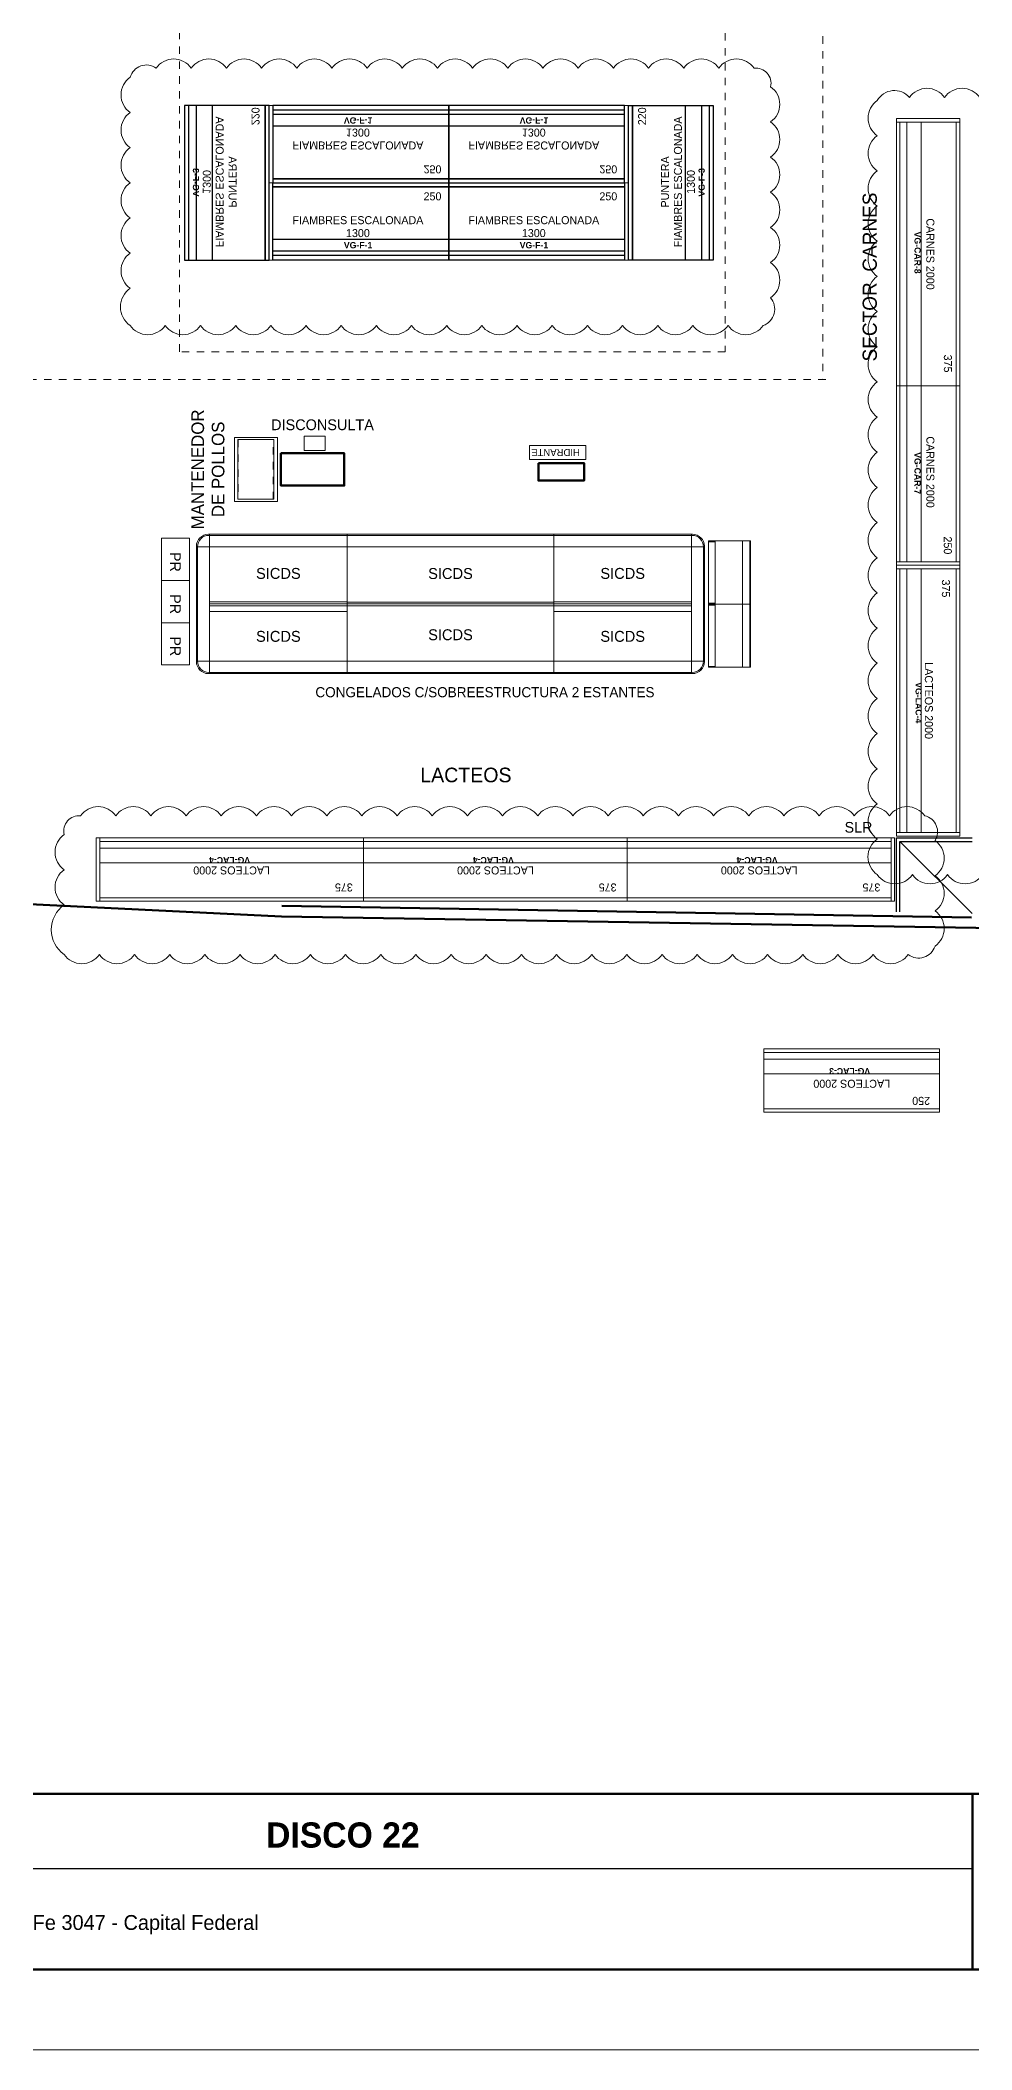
# Model space of a CAD drawing. Header units: metres. Extents: x -5.5 to 74.5, y -93.9 to -36.5.
# Drawn here: x 40.22 to 53.46, y -93.94 to -65.37 of the extents above; entities that cross this region are included whole.
import ezdxf

# ---------------------------------------------------------------- set-up
doc = ezdxf.new("R2010")
doc.units = ezdxf.units.M
doc.header["$LTSCALE"] = 0.508
doc.linetypes.add('HIDDEN', pattern=[0.375, 0.25, -0.125])
doc.linetypes.add('STYLE_01', pattern=[0.416641, 0.208282, -0.208359])
for name, color, linetype in [('A-EQPM-GOND-TXT', 50, 'Continuous'), ('A-EQPM-VEGET', 111, 'Continuous'), ('EQUIP. NUEVO', 7, 'Continuous'), ('EQUIPAMIENTO', 7, 'Continuous'), ('ESTRUCTURA', 7, 'Continuous'), ('lineales', 1, 'Continuous'), ('Mover', 30, 'Continuous'), ('MUROS', 7, 'Continuous'), ('Nuevo-1', 160, 'Continuous'), ('ROTULO', 7, 'Continuous'), ('TEXTO', 7, 'Continuous'), ('VARIOS', 7, 'Continuous'), ('zz-codigo heladeras', 7, 'Continuous'), ('zz-heladeras altas', 82, 'Continuous'), ('zz-heladeras bajas', 160, 'Continuous')]:
    doc.layers.add(name, color=color, linetype=linetype)
doc.styles.add('Arial (bold)', font='ARIALBD.TTF')
doc.styles.add('Futura', font='')
doc.styles.add('Futura (bold)', font='')
doc.styles.add('Geneva', font='')
doc.styles.get('Futura').set_extended_font_data('Futura')
doc.styles.get('Futura (bold)').set_extended_font_data('Futura', bold=True)
doc.styles.get('Geneva').set_extended_font_data('Geneva')

# ---------------------------------------------------------------- blocks, each defined once
blk = doc.blocks.new('Group-147')
at = {"color": 0, "linetype": 'Continuous', "lineweight": 9}
for p, q in [((12.878888, -6.551472), (12.973688, -6.551472)), ((13.464288, -7.437382), (13.464288, -6.537382)), ((12.973688, -7.423292), (12.878888, -7.423292))]:
    blk.add_line(p, q, dxfattribs=at)
at = {"color": 0, "linetype": 'Continuous', "lineweight": 5}
blk.add_lwpolyline([(12.878888, -6.537382), (13.476288, -6.537382), (13.476288, -7.437382), (12.878888, -7.437382)], close=True, dxfattribs=at)
at = {"color": 0, "linetype": 'Continuous', "lineweight": 20}
for points in [[(12.973688, -7.437382), (12.973688, -6.537382), (12.878888, -6.537382), (12.878888, -7.437382)], [(12.973688, -6.537382), (13.358088, -6.537382), (13.358088, -7.437382), (12.973688, -7.437382)], [(13.358088, -6.537382), (13.476288, -6.537382), (13.476288, -7.437382), (13.358088, -7.437382)]]:
    blk.add_lwpolyline(points, close=True, dxfattribs=at)
blk = doc.blocks.new('Group-148')
at = {"color": 0, "linetype": 'Continuous', "lineweight": 9}
for p, q in [((12.878888, -5.651472), (12.973688, -5.651472)), ((13.464288, -6.537382), (13.464288, -5.637382)), ((12.973688, -6.523292), (12.878888, -6.523292))]:
    blk.add_line(p, q, dxfattribs=at)
at = {"color": 0, "linetype": 'Continuous', "lineweight": 5}
blk.add_lwpolyline([(12.878888, -5.637382), (13.476288, -5.637382), (13.476288, -6.537382), (12.878888, -6.537382)], close=True, dxfattribs=at)
at = {"color": 0, "linetype": 'Continuous', "lineweight": 20}
for points in [[(12.973688, -6.537382), (12.973688, -5.637382), (12.878888, -5.637382), (12.878888, -6.537382)], [(12.973688, -5.637382), (13.358088, -5.637382), (13.358088, -6.537382), (12.973688, -6.537382)], [(13.358088, -5.637382), (13.476288, -5.637382), (13.476288, -6.537382), (13.358088, -6.537382)]]:
    blk.add_lwpolyline(points, close=True, dxfattribs=at)
blk = doc.blocks.new('Group-153')
at = {"color": 0, "linetype": 'Continuous', "lineweight": 9}
for points in [[(6.137987, -5.078382), (6.747987, -5.078382), (6.747987, -4.168382), (6.137987, -4.168382)], [(6.187987, -5.048482), (6.697987, -5.048482), (6.697987, -4.198282), (6.187987, -4.198282)]]:
    blk.add_lwpolyline(points, close=True, dxfattribs=at)
at = {"color": 0, "linetype": 'STYLE_01', "lineweight": 9}
blk.add_lwpolyline([(6.190987, -5.046382), (6.687987, -5.046382), (6.687987, -4.200082), (6.190987, -4.200082)], close=True, dxfattribs=at)
blk = doc.blocks.new('Group-154')
at = {"color": 0, "linetype": 'Continuous', "lineweight": 5}
blk.add_lwpolyline([(-0.3, 0.2), (0.3, 0.2), (0.3, -0.2), (-0.3, -0.2)], close=True, dxfattribs=at)
at = {"color": 0, "insert": (-0.105, 0.075), "char_height": 0.1516, "attachment_point": 1, "line_spacing_factor": 0.96736, "style": 'Futura'}
blk.add_mtext('PR', dxfattribs=at)
blk = doc.blocks.new('PodioRojo')
at = {"color": 0}
blk.add_blockref('Group-154', (0, 0), dxfattribs=at)
blk = doc.blocks.new('Hidrante')
at = {"color": 0, "linetype": 'Continuous', "lineweight": 9}
blk.add_lwpolyline([(-0.4, 0.1), (0.4, 0.1), (0.4, -0.1), (-0.4, -0.1)], close=True, dxfattribs=at)
at = {"color": 0, "insert": (-0.317, 0.05), "char_height": 0.1011, "attachment_point": 1, "line_spacing_factor": 0.96736, "style": 'Futura'}
blk.add_mtext('HIDRANTE', dxfattribs=at)
blk = doc.blocks.new('Group-208')
at = {"color": 0, "linetype": 'STYLE_01', "lineweight": 5}
for p, q in [((5.354987, -2.949882), (5.354987, 1.790118)), ((5.354987, 1.790118), (13.114987, 1.790118)), ((13.114987, 1.790118), (13.114987, -2.949882)), ((13.114987, -2.949882), (5.354987, -2.949882))]:
    blk.add_line(p, q, dxfattribs=at)
blk = doc.blocks.new('Group-268')
at = {"color": 0, "linetype": 'Continuous', "lineweight": 20}
blk.add_lwpolyline([(2.937, -0.99), (0, -0.99), (0, -1.965), (2.937, -1.965)], close=True, dxfattribs=at)
blk = doc.blocks.new('Group-269')
at = {"color": 0, "linetype": 'Continuous', "lineweight": 20}
blk.add_lwpolyline([(2.937, -0.99), (0, -0.99), (0, -0.015), (2.937, -0.015)], close=True, dxfattribs=at)
blk = doc.blocks.new('SICDS 3m')
at = {"color": 0, "linetype": 'Continuous', "lineweight": 9}
for p, q in [((2.937, 0), (0, 0)), ((2.937, -1.98), (0, -1.98))]:
    blk.add_line(p, q, dxfattribs=at)
at = {"color": 0, "linetype": 'Continuous', "lineweight": 5}
blk.add_lwpolyline([(0, 0), (2.937, 0), (2.937, -1.98), (0, -1.98)], close=True, dxfattribs=at)
at = {"color": 0, "linetype": 'Continuous', "lineweight": 20}
for points in [[(2.937, -0.963), (0, -0.963), (0, -0.177), (2.937, -0.177)], [(2.937, -1.018), (0, -1.018), (0, -1.803), (2.937, -1.803)]]:
    blk.add_lwpolyline(points, close=True, dxfattribs=at)
at = {"color": 0}
for name in ['Group-269', 'Group-268']:
    blk.add_blockref(name, (0, 0), dxfattribs=at)
at = {"color": 0, "char_height": 0.1554, "attachment_point": 2, "line_spacing_factor": 0.96736, "style": 'Geneva'}
for insert in [(1.468, -0.48), (1.468, -1.35)]:
    blk.add_mtext('SICDS', dxfattribs=dict(at, insert=insert))
blk = doc.blocks.new('Group-270')
at = {"color": 0, "linetype": 'Continuous', "lineweight": 9}
for p, q in [((0.016, 0.015), (0, 0.015)), ((0.186, -1.795), (0.186, -0.155)), ((0.016, -1.965), (0, -1.965))]:
    blk.add_line(p, q, dxfattribs=at)
at = {"color": 0, "linetype": 'Continuous', "lineweight": 20}
for p, q in [((0.009, 0), (0, 0)), ((0.009, -1.95), (0, -1.95))]:
    blk.add_line(p, q, dxfattribs=at)
blk.add_lwpolyline([(0, -0.162), (0.171, -0.162), (0.171, -1.788), (0, -1.788)], close=True, dxfattribs=at)
for centre, start, end in [((0.009, -0.162), 0, 90), ((0.009, -1.788), 270, 0)]:
    blk.add_arc(centre, 0.162, start, end, dxfattribs=at)
at = {"color": 0, "linetype": 'Continuous', "lineweight": 9}
for centre, start, end in [((0.016, -0.155), 0, 90), ((0.016, -1.795), 270, 0)]:
    blk.add_arc(centre, 0.17, start, end, dxfattribs=at)
blk = doc.blocks.new('LATERAL DER CICDS')
at = {"color": 0}
blk.add_blockref('Group-270', (0, 0), dxfattribs=at)
blk = doc.blocks.new('Group-271')
at = {"color": 0, "linetype": 'Continuous', "lineweight": 9}
for p, q in [((-0.016, 0.015), (0, 0.015)), ((-0.186, -1.795), (-0.186, -0.155)), ((-0.016, -1.965), (0, -1.965))]:
    blk.add_line(p, q, dxfattribs=at)
at = {"color": 0, "linetype": 'Continuous', "lineweight": 20}
for p, q in [((-0.009, 0), (0, 0)), ((-0.009, -1.95), (0, -1.95))]:
    blk.add_line(p, q, dxfattribs=at)
blk.add_lwpolyline([(0, -0.162), (-0.171, -0.162), (-0.171, -1.788), (0, -1.788)], close=True, dxfattribs=at)
at = {"color": 0, "linetype": 'Continuous', "lineweight": 9}
for centre, start, end in [((-0.016, -0.155), 90, 180), ((-0.016, -1.795), 180, 270)]:
    blk.add_arc(centre, 0.17, start, end, dxfattribs=at)
at = {"color": 0, "linetype": 'Continuous', "lineweight": 20}
for centre, start, end in [((-0.009, -0.162), 90, 180), ((-0.009, -1.788), 180, 270)]:
    blk.add_arc(centre, 0.162, start, end, dxfattribs=at)
blk = doc.blocks.new('LATERAL IZQ CICDS')
at = {"color": 0}
blk.add_blockref('Group-271', (0, 0), dxfattribs=at)
blk = doc.blocks.new('Group-272')
at = {"color": 0, "linetype": 'Continuous', "lineweight": 20}
blk.add_lwpolyline([(1.958, -1.095), (0, -1.095), (0, -0.015), (1.958, -0.015)], close=True, dxfattribs=at)
blk = doc.blocks.new('Group-273')
at = {"color": 0, "linetype": 'Continuous', "lineweight": 20}
blk.add_lwpolyline([(1.958, -1.965), (0, -1.965), (0, -1.017), (1.958, -1.017)], close=True, dxfattribs=at)
blk = doc.blocks.new('Group-274')
at = {"color": 0, "linetype": 'Continuous', "lineweight": 20}
blk.add_lwpolyline([(1.958, -1.965), (0, -1.965), (0, -1.803), (1.958, -1.803)], close=True, dxfattribs=at)
blk = doc.blocks.new('SICDS 2m')
at = {"color": 0, "linetype": 'Continuous', "lineweight": 9}
for p, q in [((1.958, 0), (0, 0)), ((1.958, -0.99), (0, -0.99)), ((1.958, -1.98), (0, -1.98))]:
    blk.add_line(p, q, dxfattribs=at)
at = {"color": 0, "linetype": 'Continuous', "lineweight": 5}
blk.add_lwpolyline([(0, 0), (1.958, 0), (1.958, -1.98), (0, -1.98)], close=True, dxfattribs=at)
at = {"color": 0, "linetype": 'Continuous', "lineweight": 20}
for points in [[(1.958, -0.962), (0, -0.962), (0, -0.177), (1.958, -0.177)], [(1.958, -1.803), (0, -1.803), (0, -1.017), (1.958, -1.017)]]:
    blk.add_lwpolyline(points, close=True, dxfattribs=at)
at = {"color": 0}
for name in ['Group-272', 'Group-273', 'Group-274']:
    blk.add_blockref(name, (0, 0), dxfattribs=at)
at = {"color": 0, "char_height": 0.1554, "attachment_point": 2, "line_spacing_factor": 0.96736, "style": 'Geneva'}
for insert in [(0.979, -0.478), (0.979, -1.373)]:
    blk.add_mtext('SICDS', dxfattribs=dict(at, insert=insert))
blk = doc.blocks.new('Group-293')
at = {"color": 0}
for name, p in [('LATERAL IZQ CICDS', (5.782987, -5.561382)), ('SICDS 2m', (5.782987, -5.546382)), ('SICDS 3m', (7.740987, -5.546382)), ('SICDS 2m', (10.677987, -5.546382)), ('LATERAL DER CICDS', (12.633987, -5.561382))]:
    blk.add_blockref(name, p, dxfattribs=at)
blk = doc.blocks.new('VG-CAR-7')
at = {"layer": 'zz-heladeras altas', "lineweight": 0}
for p, q in [((0, 0), (2.5, 0)), ((2.5, 0), (2.5, -0.867)), ((2.5, -0.548), (0, -0.548)), ((2.5, -0.753), (0, -0.753)), ((2.5, -0.85), (0, -0.85)), ((2.5, -0.754), (2.5, -0.872)), ((2.48, -0.9), (0.075, -0.9))]:
    blk.add_line(p, q, dxfattribs=at)
for points in [[(0, 0), (2.5, 0), (2.5, -0.9), (0, -0.9)], [(2.5, 0), (2.5, -0.05), (0, -0.05), (0, 0)]]:
    blk.add_lwpolyline(points, close=True, dxfattribs=at)
at = {"layer": 'A-EQPM-GOND-TXT', "linetype": 'Continuous', "lineweight": 0, "line_spacing_factor": 0.967741, "style": 'Futura'}
for s, insert, char_height, width, attachment_point in [('250', (2.395, -0.112), 0.1138, 0.4299, 3), ('CARNES 2000', (1.225, -0.418), 0.11379, 2.41434, 5)]:
    blk.add_mtext(s, dxfattribs=dict(at, insert=insert, char_height=char_height, width=width, attachment_point=attachment_point))
at = {"layer": 'zz-codigo heladeras', "color": 7, "insert": (0.943, -0.644), "char_height": 0.0884, "attachment_point": 7, "line_spacing_factor": 0.992596, "style": 'Arial (bold)'}
blk.add_mtext('VG-CAR-7', dxfattribs=at)
blk = doc.blocks.new('VG-CAR-8')
at = {"layer": 'A-EQPM-VEGET', "lineweight": 0}
blk.add_line((3.75, -0.754), (3.75, -0.872), dxfattribs=at)
at = {"layer": 'zz-heladeras altas', "lineweight": 0}
for p, q in [((0, 0), (3.75, 0)), ((3.75, -0.9), (3.75, 0)), ((3.75, -0.548), (0, -0.548)), ((3.75, -0.753), (0, -0.753)), ((3.75, -0.85), (0, -0.85)), ((0, -0.9), (3.75, -0.9)), ((3.75, -0.9), (0, -0.9)), ((3.73, -0.9), (0.075, -0.9))]:
    blk.add_line(p, q, dxfattribs=at)
for points in [[(0, 0), (3.75, 0), (3.75, -0.9), (0, -0.9)], [(3.75, 0), (3.75, -0.05), (0, -0.05), (0, 0)]]:
    blk.add_lwpolyline(points, close=True, dxfattribs=at)
at = {"layer": 'A-EQPM-GOND-TXT', "linetype": 'Continuous', "lineweight": 0, "line_spacing_factor": 0.967741, "style": 'Futura'}
for s, insert, char_height, width, attachment_point in [('375', (3.559, -0.111), 0.1138, 0.4299, 3), ('CARNES 2000', (1.875, -0.418), 0.11379, 2.41434, 5)]:
    blk.add_mtext(s, dxfattribs=dict(at, insert=insert, char_height=char_height, width=width, attachment_point=attachment_point))
at = {"layer": 'zz-codigo heladeras', "color": 7, "insert": (1.557, -0.644), "char_height": 0.0884, "attachment_point": 7, "line_spacing_factor": 0.992596, "style": 'Arial (bold)'}
blk.add_mtext('VG-CAR-8', dxfattribs=at)
blk = doc.blocks.new('VG-LAC-3')
at = {"layer": 'zz-heladeras altas', "lineweight": 0}
for p, q in [((2.5, 0), (2.5, -0.867)), ((2.5, -0.548), (0, -0.548)), ((2.5, -0.753), (0, -0.753)), ((2.5, -0.85), (0, -0.85)), ((2.5, -0.754), (2.5, -0.872)), ((2.48, -0.9), (0.075, -0.9))]:
    blk.add_line(p, q, dxfattribs=at)
for points in [[(0, 0), (2.5, 0), (2.5, -0.9), (0, -0.9)], [(2.5, 0), (2.5, -0.05), (0, -0.05), (0, 0)]]:
    blk.add_lwpolyline(points, close=True, dxfattribs=at)
at = {"layer": 'A-EQPM-GOND-TXT', "linetype": 'Continuous', "lineweight": 0, "line_spacing_factor": 0.967741, "style": 'Futura'}
for s, insert, char_height, width, attachment_point in [('250', (0.39, -0.105), 0.1138, 0.4299, 3), ('LACTEOS 2000', (1.25, -0.406), 0.11379, 2.41434, 5)]:
    blk.add_mtext(s, dxfattribs=dict(at, insert=insert, char_height=char_height, width=width, attachment_point=attachment_point))
at = {"layer": 'zz-codigo heladeras', "color": 7, "insert": (0.988, -0.629), "char_height": 0.0884, "attachment_point": 7, "line_spacing_factor": 0.992596, "style": 'Arial (bold)'}
blk.add_mtext('VG-LAC-3', dxfattribs=at)
blk = doc.blocks.new('VG-LAC-4')
at = {"layer": 'A-EQPM-VEGET', "lineweight": 0}
for p, q in [((3.75, 0), (3.75, -0.867)), ((3.75, -0.754), (3.75, -0.872))]:
    blk.add_line(p, q, dxfattribs=at)
at = {"layer": 'zz-heladeras altas', "lineweight": 0}
for p, q in [((3.75, 0), (0, 0)), ((3.72, 0), (0.029, 0)), ((3.75, -0.9), (3.75, 0)), ((3.75, -0.548), (0, -0.548)), ((3.75, -0.753), (0, -0.753)), ((3.75, -0.85), (0, -0.85)), ((0, -0.9), (3.75, -0.9)), ((3.75, -0.9), (0, -0.9)), ((3.73, -0.9), (0.075, -0.9))]:
    blk.add_line(p, q, dxfattribs=at)
for points in [[(0, 0), (3.75, 0), (3.75, -0.9), (0, -0.9)], [(3.75, 0), (3.75, -0.05), (0, -0.05), (0, 0)]]:
    blk.add_lwpolyline(points, close=True, dxfattribs=at)
at = {"layer": 'A-EQPM-GOND-TXT', "linetype": 'Continuous', "lineweight": 0, "line_spacing_factor": 0.967741, "style": 'Futura'}
for s, insert, char_height, width, attachment_point in [('375', (0.407, -0.139), 0.1138, 0.4299, 3), ('LACTEOS 2000', (1.875, -0.439), 0.11379, 2.41434, 5)]:
    blk.add_mtext(s, dxfattribs=dict(at, insert=insert, char_height=char_height, width=width, attachment_point=attachment_point))
at = {"layer": 'zz-codigo heladeras', "color": 7, "insert": (1.613, -0.629), "char_height": 0.0884, "attachment_point": 7, "line_spacing_factor": 0.992596, "style": 'Arial (bold)'}
blk.add_mtext('VG-LAC-4', dxfattribs=at)
blk = doc.blocks.new('VG-F-1')
at = {"layer": 'zz-heladeras bajas'}
for p, q in [((2.5, -0.806), (-0.001, -0.806)), ((2.5, -0.97), (-0.001, -0.97)), ((2.5, -1.035), (-0.001, -1.035))]:
    blk.add_line(p, q, dxfattribs=at)
for points in [[(2.5, 0), (2.5, -0.056), (0, -0.056), (0, 0)], [(2.5, -0.056), (2.5, -1.1), (0, -1.1), (0, -0.056)]]:
    blk.add_lwpolyline(points, close=True, dxfattribs=at)
at = {"layer": 'A-EQPM-GOND-TXT', "linetype": 'Continuous', "lineweight": 0, "line_spacing_factor": 0.967741, "style": 'Futura'}
for s, insert, char_height, width, attachment_point in [('250', (2.395, -0.135), 0.1138, 0.4299, 3), ('FIAMBRES ESCALONADA\\P1300', (1.208, -0.474), 0.11379, 2.41434, 2)]:
    blk.add_mtext(s, dxfattribs=dict(at, insert=insert, char_height=char_height, width=width, attachment_point=attachment_point))
at = {"layer": 'zz-codigo heladeras', "color": 7, "insert": (1.008, -0.932), "char_height": 0.0884, "attachment_point": 7, "line_spacing_factor": 0.992596, "style": 'Arial (bold)'}
blk.add_mtext('VG-F-1', dxfattribs=at)
blk = doc.blocks.new('VG-F-3')
at = {"layer": 'zz-heladeras bajas'}
for p, q in [((2.2, -0.806), (-0.001, -0.806)), ((2.2, -1.035), (-0.001, -1.035)), ((2.2, -1.144), (-0.001, -1.144))]:
    blk.add_line(p, q, dxfattribs=at)
for points in [[(2.2, 0), (2.2, -0.056), (0, -0.056), (0, 0)], [(2.2, -0.056), (2.2, -1.2), (0, -1.2), (0, -0.056)]]:
    blk.add_lwpolyline(points, close=True, dxfattribs=at)
at = {"layer": 'A-EQPM-GOND-TXT', "linetype": 'Continuous', "lineweight": 0, "line_spacing_factor": 0.967741, "style": 'Futura'}
for s, insert, char_height, width, attachment_point in [('220', (2.173, -0.135), 0.1138, 0.4299, 3), ('{\\fFutura|b0|i0|c0|p32;PUNTERA\\P}FIAMBRES ESCALONADA\\P{\\fFutura|b0|i0|c0|p32;1300}', (1.113, -0.461), 0.11379, 2.41434, 2)]:
    blk.add_mtext(s, dxfattribs=dict(at, insert=insert, char_height=char_height, width=width, attachment_point=attachment_point))
at = {"layer": 'zz-codigo heladeras', "color": 7, "insert": (0.904, -1.084), "char_height": 0.0884, "attachment_point": 7, "line_spacing_factor": 0.992596, "style": 'Arial (bold)'}
blk.add_mtext('VG-F-3', dxfattribs=at)

msp = doc.modelspace()

# ---------------------------------------------------------------- linework, layer by layer
at = {"layer": 'EQUIPAMIENTO', "linetype": 'Continuous', "lineweight": 20}
msp.add_lwpolyline([(43.97, -71), (44.27, -71), (44.27, -71.2), (43.97, -71.2)], close=True, dxfattribs=at)
at = {"layer": 'ESTRUCTURA', "linetype": 'Continuous', "lineweight": 50}
for points in [[(43.639, -71.24), (44.539, -71.24), (44.539, -71.7), (43.639, -71.7)], [(47.299, -71.38), (47.949, -71.38), (47.949, -71.63), (47.299, -71.63)]]:
    msp.add_lwpolyline(points, close=True, dxfattribs=at)
at = {"layer": 'lineales', "color": 22, "linetype": 'Continuous', "lineweight": 0, "true_color": 0xd12b15, "flags": 128}
for points in [[(41.496, -69.425, 0.520567), (41.996, -69.425, 0.520567), (42.496, -69.425, 0.520567), (42.996, -69.425, 0.520567), (43.496, -69.425, 0.520567), (43.996, -69.425, 0.520567), (44.496, -69.425, 0.520567), (44.996, -69.425, 0.520567), (45.496, -69.425, 0.520567), (45.996, -69.425, 0.520567), (46.496, -69.425, 0.520567), (46.996, -69.425, 0.520567), (47.496, -69.425, 0.520567), (47.996, -69.425, 0.520567), (48.496, -69.425, 0.520567), (48.996, -69.425, 0.520567), (49.496, -69.425, 0.520567), (49.996, -69.425, 0.520567), (50.496, -69.425, 0.520567), (50.601, -69.03, 0.520567), (50.601, -68.53, 0.520567), (50.601, -68.03, 0.520567), (50.601, -67.53, 0.520567), (50.601, -67.03, 0.520567), (50.601, -66.53, 0.520567), (50.601, -66.03, 0.520567), (50.365, -65.765, 0.520567), (49.865, -65.765, 0.520567), (49.365, -65.765, 0.520567), (48.865, -65.765, 0.520567), (48.365, -65.765, 0.520567), (47.865, -65.765, 0.520567), (47.365, -65.765, 0.520567), (46.865, -65.765, 0.520567), (46.365, -65.765, 0.520567), (45.865, -65.765, 0.520567), (45.365, -65.765, 0.520567), (44.865, -65.765, 0.520567), (44.365, -65.765, 0.520567), (43.865, -65.765, 0.520567), (43.365, -65.765, 0.520567), (42.865, -65.765, 0.520567), (42.365, -65.765, 0.520567), (41.865, -65.765, 0.520567), (41.496, -65.896, 0.520567), (41.496, -66.396, 0.520567), (41.496, -66.896, 0.520567), (41.496, -67.396, 0.520567), (41.496, -67.896, 0.520567), (41.496, -68.396, 0.520567), (41.496, -68.896, 0.520567)], [(40.558, -78.368, 0.520567), (41.058, -78.368, 0.520567), (41.558, -78.368, 0.520567), (42.058, -78.368, 0.520567), (42.558, -78.368, 0.520567), (43.058, -78.368, 0.520567), (43.558, -78.368, 0.520567), (44.058, -78.368, 0.520567), (44.558, -78.368, 0.520567), (45.058, -78.368, 0.520567), (45.558, -78.368, 0.520567), (46.058, -78.368, 0.520567), (46.558, -78.368, 0.520567), (47.058, -78.368, 0.520567), (47.558, -78.368, 0.520567), (48.058, -78.368, 0.520567), (48.558, -78.368, 0.520567), (49.058, -78.368, 0.520567), (49.558, -78.368, 0.520567), (50.058, -78.368, 0.520567), (50.558, -78.368, 0.520567), (51.058, -78.368, 0.520567), (51.558, -78.368, 0.520567), (52.058, -78.368, 0.520567), (52.558, -78.368, 0.520567), (52.938, -78.248, 0.520567), (52.938, -77.748, 0.520567), (52.938, -77.248, 0.520567), (52.938, -76.748, 0.520567), (52.791, -76.395, 0.520567), (52.291, -76.395, 0.520567), (51.791, -76.395, 0.520567), (51.291, -76.395, 0.520567), (50.791, -76.395, 0.520567), (50.291, -76.395, 0.520567), (49.791, -76.395, 0.520567), (49.291, -76.395, 0.520567), (48.791, -76.395, 0.520567), (48.291, -76.395, 0.520567), (47.791, -76.395, 0.520567), (47.291, -76.395, 0.520567), (46.791, -76.395, 0.520567), (46.291, -76.395, 0.520567), (45.791, -76.395, 0.520567), (45.291, -76.395, 0.520567), (44.791, -76.395, 0.520567), (44.291, -76.395, 0.520567), (43.791, -76.395, 0.520567), (43.291, -76.395, 0.520567), (42.791, -76.395, 0.520567), (42.291, -76.395, 0.520567), (41.791, -76.395, 0.520567), (41.291, -76.395, 0.520567), (40.791, -76.395, 0.520567), (40.558, -76.662, 0.520567), (40.558, -77.162, 0.520567), (40.558, -77.662, 0.520567)]]:
    msp.add_lwpolyline(points, format="xyb", close=True, dxfattribs=at)
msp.add_lwpolyline([(53.573, -66.182, 0.520567), (53.073, -66.182, 0.520567), (52.573, -66.182, 0.520567), (52.117, -66.226, 0.520567), (52.117, -66.726, 0.520567), (52.117, -67.226, 0.520567), (52.117, -67.726, 0.520567), (52.117, -68.226, 0.520567), (52.117, -68.726, 0.520567), (52.117, -69.226, 0.520567), (52.117, -69.726, 0.520567), (52.117, -70.226, 0.520567), (52.117, -70.726, 0.520567), (52.117, -71.226, 0.520567), (52.117, -71.726, 0.520567), (52.117, -72.226, 0.520567), (52.117, -72.726, 0.520567), (52.117, -73.226, 0.520567), (52.117, -73.726, 0.520567), (52.117, -74.226, 0.520567), (52.117, -74.726, 0.520567), (52.117, -75.226, 0.520567), (52.117, -75.726, 0.520567), (52.117, -76.226, 0.520567), (52.117, -76.726, 0.520567), (52.117, -77.232, 0.520567), (52.617, -77.232, 0.520567), (53.117, -77.232, 0.520567), (53.617, -77.232, 0.520567)], format="xyb", dxfattribs=at)
at = {"layer": 'MUROS', "linetype": 'Continuous', "lineweight": 50}
for p, q in [((36.114, -77.458), (43.646, -77.825)), ((43.651, -77.675), (53.458, -77.839)), ((43.649, -77.825), (60.107, -78.1))]:
    msp.add_line(p, q, dxfattribs=at)
at = {"layer": 'ROTULO', "linetype": 'Continuous', "lineweight": 30}
msp.add_line((36.119, -91.36), (53.469, -91.36), dxfattribs=at)
at = {"layer": 'ROTULO', "linetype": 'Continuous', "lineweight": 20}
msp.add_lwpolyline([(-5.531, -36.54), (74.469, -36.54), (74.469, -93.94), (-5.531, -93.94)], close=True, dxfattribs=at)
at = {"layer": 'ROTULO', "linetype": 'Continuous', "lineweight": 50}
for points in [[(-4.391, -37.69), (73.319, -37.69), (73.319, -92.8), (-4.391, -92.8)], [(-4.391, -90.3), (73.319, -90.3), (73.319, -92.8), (-4.391, -92.8)], [(36.119, -90.3), (53.469, -90.3), (53.469, -92.8), (36.119, -92.8)]]:
    msp.add_lwpolyline(points, close=True, dxfattribs=at)
at = {"layer": 'VARIOS', "linetype": 'STYLE_01', "lineweight": 9}
for p, q in [((51.345, -57.27), (51.345, -70.185)), ((51.384, -70.19), (39.732, -70.19))]:
    msp.add_line(p, q, dxfattribs=at)
at = {"layer": 'VARIOS', "linetype": 'Continuous', "lineweight": 30}
for p, q in [((52.389, -77.76), (52.389, -76.71)), ((52.389, -76.71), (53.464, -76.71)), ((52.439, -77.76), (52.439, -76.76)), ((52.439, -76.76), (53.464, -76.76))]:
    msp.add_line(p, q, dxfattribs=at)
at = {"layer": 'VARIOS', "linetype": 'Continuous', "lineweight": 9}
msp.add_line((52.439, -76.76), (53.464, -77.784), dxfattribs=at)
at = {"layer": 'zz-heladeras altas', "lineweight": 0}
for points in [[(53.289, -66.483), (52.389, -66.483), (52.389, -66.533), (53.289, -66.533)], [(53.289, -72.783), (52.389, -72.783), (52.389, -72.833), (53.289, -72.833)], [(53.289, -72.883), (52.389, -72.883), (52.389, -72.833), (53.289, -72.833)], [(41.064, -76.71), (41.064, -77.61), (41.014, -77.61), (41.014, -76.71)], [(52.314, -76.71), (52.314, -77.61), (52.364, -77.61), (52.364, -76.71)], [(53.289, -76.633), (52.389, -76.633), (52.389, -76.683), (53.289, -76.683)]]:
    msp.add_lwpolyline(points, close=True, dxfattribs=at)
at = {"layer": 'zz-heladeras bajas', "linetype": 'Continuous', "lineweight": 0}
for points in [[(43.47, -66.296), (43.526, -66.296), (43.526, -67.396), (43.47, -67.396)], [(48.526, -66.296), (48.582, -66.296), (48.582, -67.396), (48.526, -67.396)], [(43.47, -68.496), (43.526, -68.496), (43.526, -67.396), (43.47, -67.396)], [(48.526, -68.496), (48.582, -68.496), (48.582, -67.396), (48.526, -67.396)]]:
    msp.add_lwpolyline(points, close=True, dxfattribs=at)

# ---------------------------------------------------------------- block references
at = {"layer": 'EQUIP. NUEVO'}
for name in ['Group-148', 'Group-147']:
    msp.add_blockref(name, (36.841, -66.847), dxfattribs=at)
at = {"layer": 'Mover'}
msp.add_blockref('Group-293', (36.841, -66.847), dxfattribs=at)
at = {"layer": 'Nuevo-1'}
msp.add_blockref('Group-208', (36.841, -66.847), dxfattribs=at)
at = {"layer": 'VARIOS'}
msp.add_blockref('Group-153', (36.841, -66.847), dxfattribs=at)
for name, p, rotation in [('Hidrante', (47.572, -71.231), 180), ('PodioRojo', (42.14, -72.75), 270), ('PodioRojo', (42.14, -73.35), 270), ('PodioRojo', (42.14, -73.95), 270)]:
    msp.add_blockref(name, p, dxfattribs=dict(at, rotation=rotation))
at = {"layer": 'zz-heladeras altas', "lineweight": 0}
for name, p, rotation in [('VG-CAR-8', (53.289, -66.533), 270), ('VG-CAR-7', (53.289, -70.283), 270), ('VG-LAC-4', (53.289, -72.883), 270), ('VG-LAC-4', (44.814, -77.61), 180), ('VG-LAC-4', (48.564, -77.61), 180), ('VG-LAC-4', (52.314, -77.61), 180), ('VG-LAC-3', (53.004, -80.61), 180)]:
    msp.add_blockref(name, p, dxfattribs=dict(at, rotation=rotation))
at = {"layer": 'zz-heladeras bajas', "linetype": 'HIDDEN', "lineweight": 0, "xscale": -1}
for name, p, rotation in [('VG-F-3', (43.47, -68.496), 270), ('VG-F-1', (43.526, -67.396), 180), ('VG-F-1', (46.026, -67.396), 180)]:
    msp.add_blockref(name, p, dxfattribs=dict(at, rotation=rotation))
at = {"layer": 'zz-heladeras bajas', "linetype": 'HIDDEN', "lineweight": 0, "rotation": 90}
msp.add_blockref('VG-F-3', (48.582, -68.496), dxfattribs=at)
at = {"layer": 'zz-heladeras bajas', "linetype": 'HIDDEN', "lineweight": 0}
for p in [(43.526, -67.396), (46.026, -67.396)]:
    msp.add_blockref('VG-F-1', p, dxfattribs=at)

# ---------------------------------------------------------------- texts
at = {"layer": 'EQUIP. NUEVO', "insert": (51.653, -76.483), "char_height": 0.1518, "width": 0.3175, "attachment_point": 1, "line_spacing_factor": 0.96736, "style": 'Futura'}
msp.add_mtext('SLR', dxfattribs=at)
at = {"layer": 'EQUIPAMIENTO', "insert": (43.5, -70.759), "char_height": 0.15361, "attachment_point": 1, "line_spacing_factor": 0.96736, "style": 'Futura'}
msp.add_mtext('DISCONSULTA', dxfattribs=at)
at = {"layer": 'Nuevo-1', "insert": (44.129, -74.566), "char_height": 0.14386, "attachment_point": 1, "line_spacing_factor": 0.96736, "style": 'Futura'}
msp.add_mtext('CONGELADOS C/SOBREESTRUCTURA 2 ESTANTES', dxfattribs=at)
at = {"layer": 'ROTULO', "attachment_point": 1}
for s, insert, char_height, line_spacing_factor, style in [('DISCO 22', (43.429, -90.707), 0.3581, 0.992596, 'Futura (bold)'), ('Av. Santa Fe 3047 - Capital Federal', (38.802, -92.024), 0.21198, 0.96736, 'Futura')]:
    msp.add_mtext(s, dxfattribs=dict(at, insert=insert, char_height=char_height, line_spacing_factor=line_spacing_factor, style=style))
at = {"layer": 'TEXTO', "insert": (51.909, -68.735), "char_height": 0.20195, "attachment_point": 2, "rotation": 90, "line_spacing_factor": 0.96736, "style": 'Futura'}
msp.add_mtext('SECTOR  CARNES', dxfattribs=at)
at = {"layer": 'TEXTO', "insert": (46.269, -75.711), "char_height": 0.2078, "width": 1.55879, "attachment_point": 2, "line_spacing_factor": 0.96736, "style": 'Futura'}
msp.add_mtext('LACTEOS', dxfattribs=at)
at = {"layer": 'VARIOS', "insert": (42.367, -71.47), "char_height": 0.1792, "width": 1.87186, "attachment_point": 2, "rotation": 90, "line_spacing_factor": 0.96736, "style": 'Futura'}
msp.add_mtext('MANTENEDOR\\PDE POLLOS', dxfattribs=at)

doc.saveas('drawing.dxf')
